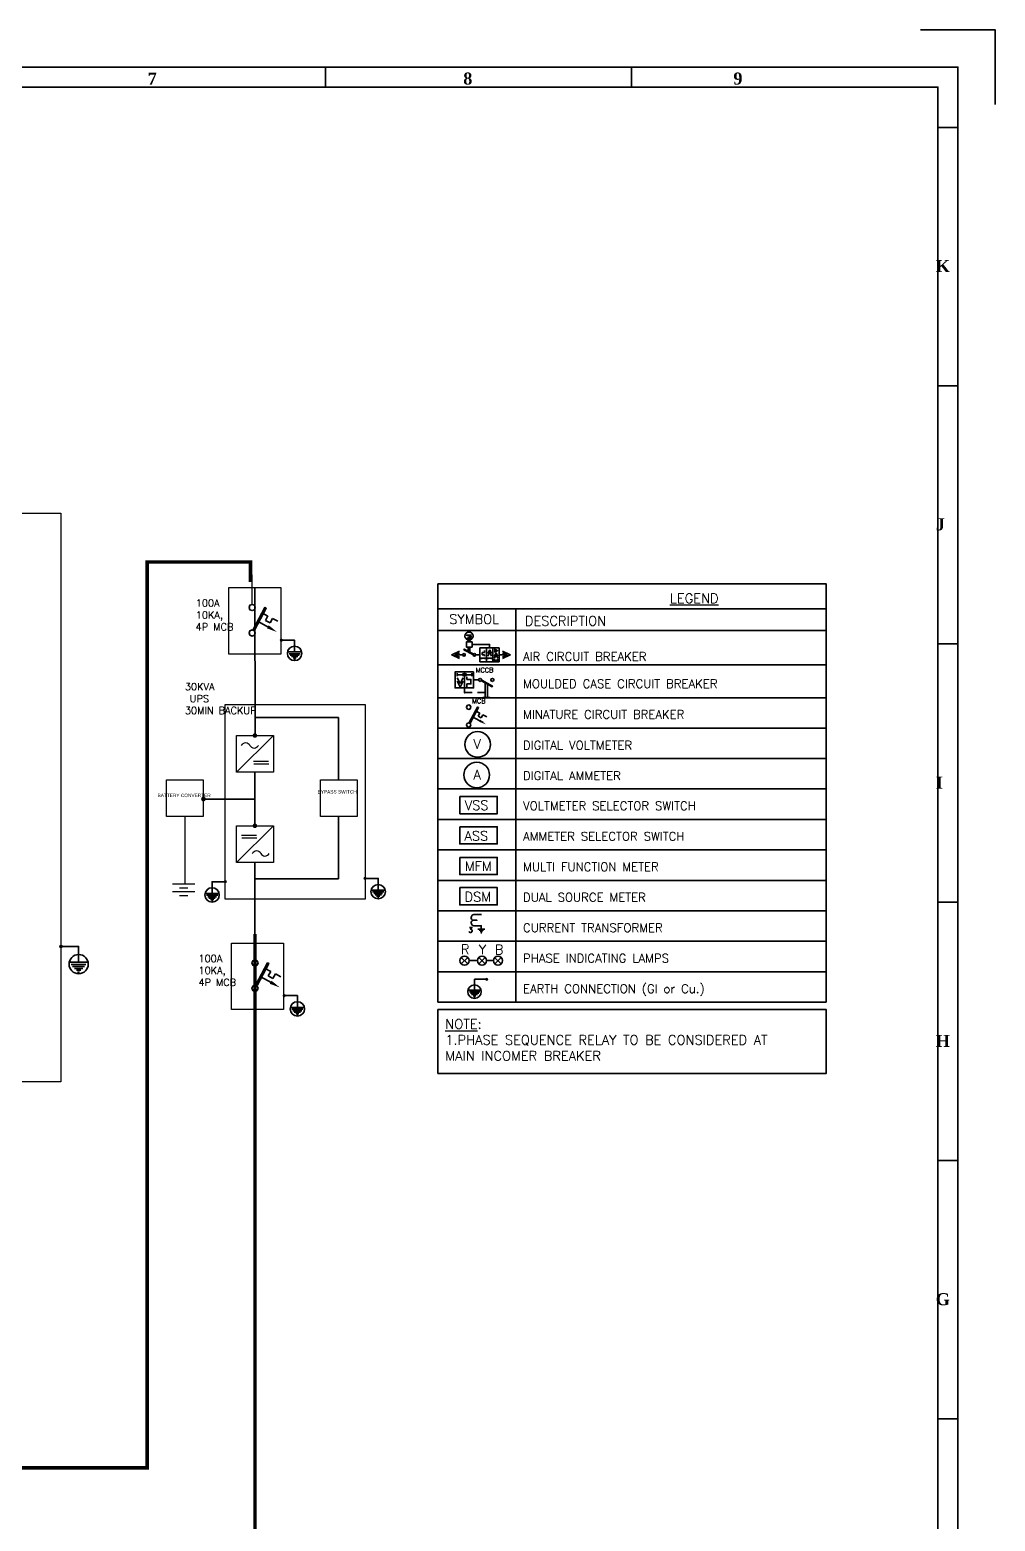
# Model space of a CAD drawing. Header units: millimetres. Extents: x -75054 to -34654, y 1338 to 43854.
# Drawn here: x -48239 to -34654, y 22865 to 43854 of the extents above; entities that cross this region are included whole.
import ezdxf
from ezdxf.lldxf.tags import DXFTag

# ---------------------------------------------------------------- set-up
doc = ezdxf.new("R2010")
doc.units = ezdxf.units.MM
doc.linetypes.add('ACAD_ISO02W100', pattern=[15, 12, -3])
doc.layers.add('TEXT', color=7, linetype='Continuous')
doc.layers.add('TITLE', color=7, linetype='Continuous')
doc.styles.get("Standard").update_dxf_attribs({"font": 'arial.ttf'})
doc.styles.add('Times-Roman', font='times.ttf')
tags = doc.linetypes.add('HIDDEN', pattern=[0.375, 0.25, -0.125]).pattern_tags.tags
tags[6:7] = [DXFTag(74, 4), DXFTag(75, 0), DXFTag(340, '0'), DXFTag(46, 1.0), DXFTag(50, 0.0), DXFTag(44, 0.0), DXFTag(45, 0.0)]
tags[4:5] = [DXFTag(74, 4), DXFTag(75, 0), DXFTag(340, '0'), DXFTag(46, 1.0), DXFTag(50, 0.0), DXFTag(44, 0.0), DXFTag(45, 0.0)]

# ---------------------------------------------------------------- blocks, each defined once
blk = doc.blocks.new('EARTH')
h = blk.add_hatch(color=3)
h.dxf.hatch_style = 2
h.paths.add_polyline_path([(-0.11, 0.11), (-0.16, 0), (0, 0)])
h = blk.add_hatch(color=3)
h.dxf.hatch_style = 2
h.paths.add_polyline_path([(-0.16, 0), (-0.11, -0.11), (0, 0)])
h = blk.add_hatch(color=3)
h.dxf.hatch_style = 2
h.paths.add_polyline_path([(0, 0.16), (-0.11, 0.11), (0, 0)])
h = blk.add_hatch(color=3)
h.dxf.hatch_style = 2
h.paths.add_polyline_path([(-0.11, -0.11), (0, -0.16), (0, 0)])
h = blk.add_hatch(color=3)
h.dxf.hatch_style = 2
h.paths.add_polyline_path([(0.11, 0.11), (0, 0.16), (0, 0)])
h = blk.add_hatch(color=3)
h.dxf.hatch_style = 2
h.paths.add_polyline_path([(0.16, 0), (0.11, 0.11), (0, 0)])
h = blk.add_hatch(color=3)
h.dxf.hatch_style = 2
h.paths.add_polyline_path([(0, -0.16), (0.11, -0.11), (0, 0)])
h = blk.add_hatch(color=3)
h.dxf.hatch_style = 2
h.paths.add_polyline_path([(0.11, -0.11), (0.16, 0), (0, 0)])
at = {"color": 3, "lineweight": 35}
for points in [[(0, 0), (-2.58, 0), (-2.58, -2.31)], [(-3.81, -2.31), (-1.35, -2.31)], [(-3.66, -2.65), (-1.49, -2.65)], [(-3.45, -2.94), (-1.7, -2.94)], [(-3.2, -3.22), (-1.96, -3.22)], [(-2.89, -3.49), (-2.27, -3.49)], [(-2.73, -3.77), (-2.42, -3.77)]]:
    blk.add_lwpolyline(points, dxfattribs=at)
for points in [[(-0.11, 0.11), (-0.16, 0), (0, 0)], [(-0.16, 0), (-0.11, -0.11), (0, 0)], [(0, 0.16), (-0.11, 0.11), (0, 0)], [(-0.11, -0.11), (0, -0.16), (0, 0)], [(0.11, 0.11), (0, 0.16), (0, 0)], [(0.16, 0), (0.11, 0.11), (0, 0)], [(0, -0.16), (0.11, -0.11), (0, 0)], [(0.11, -0.11), (0.16, 0), (0, 0)]]:
    blk.add_lwpolyline(points, close=True, dxfattribs=at)
blk.add_circle((-2.58, -2.59), 1.41, dxfattribs=at)
blk = doc.blocks.new('MCB')
h = blk.add_hatch(color=5)
h.dxf.hatch_style = 2
h.paths.add_polyline_path([(0.327519, -3.787175), (0.125871, -3.678484), (1.864995, -0.451908), (2.066642, -0.560599)])
h = blk.add_hatch(color=5)
h.dxf.hatch_style = 2
h.paths.add_polyline_path([(2.437518, -3.07654), (2.180872, -3.525626), (3.656506, -4.070985)])
at = {"color": 5, "lineweight": 35}
for points in [[(0.458187, -0.458188), (0.323991, -0.134196), (0, 0), (-0.323956, -0.134196), (-0.458188, -0.458188), (-0.323956, -0.782143), (0, -0.91634), (0.323991, -0.782143)], [(0.327519, -3.787175), (0.125871, -3.678484), (1.864995, -0.451908), (2.066642, -0.560599)], [(0.458187, -4.19354), (0.323991, -3.869584), (0, -3.735387), (-0.323956, -3.869584), (-0.458188, -4.19354), (-0.323956, -4.517531), (0, -4.651728), (0.323991, -4.517531)]]:
    blk.add_lwpolyline(points, close=True, dxfattribs=at)
for points in [[(2.316268, -1.713724), (1.429279, -1.235604)], [(2.318561, -1.708891), (1.964125, -2.366504)], [(3.000092, -2.06883), (2.642552, -2.732193)], [(3.784988, -2.491916), (3.000092, -2.06883)], [(3.011593, -3.677496), (0.763834, -2.465952)], [(2.642552, -2.732193), (1.964125, -2.366504)]]:
    blk.add_lwpolyline(points, dxfattribs=at)
blk = doc.blocks.new('LOGO2')
at = {"color": 153, "lineweight": 35}
for points in [[(-17.33, 510.31), (0, 510.31), (0, 492.98)], [(-155.5, 497.02), (-155.5, 501.65)], [(-84.4, 497.02), (-84.4, 501.65)], [(-13.29, 487.65), (-8.66, 487.65)], [(-13.29, 427.69), (-8.66, 427.69)], [(-13.29, 367.72), (-8.66, 367.72)], [(-13.29, 307.75), (-8.66, 307.75)], [(-13.29, 247.78), (-8.66, 247.78)], [(-13.29, 187.81), (-8.66, 187.81)]]:
    blk.add_lwpolyline(points, dxfattribs=at)
for points in [[(-657.85, 501.65), (-657.85, -182.45), (-8.66, -182.45), (-8.66, 501.65)], [(-653.23, 497.02), (-653.23, -177.82), (-13.29, -177.82), (-13.29, 497.02)]]:
    blk.add_lwpolyline(points, close=True, dxfattribs=at)
at = {"layer": 'TITLE', "color": 153, "char_height": 2.8008, "width": 8.5079, "attachment_point": 1}
for s, insert in [('{\\fTimes New Roman|b1|i0|c0|p18; 7}', (-197.81, 500.4)), ('{\\fTimes New Roman|b1|i0|c0|p18;8}', (-123.5, 500.4)), ('{\\fTimes New Roman|b1|i0|c0|p18;9}', (-60.78, 500.4)), ('{\\Fromans|c0; \\fTimes New Roman|b1|i0|c0|p18;K}', (-15.71, 456.87)), ('{\\Fromans|c0; \\fTimes New Roman|b1|i0|c0|p18;J}', (-15.71, 396.9)), ('{\\Fromans|c0; \\fTimes New Roman|b1|i0|c0|p18;I}', (-15.71, 336.93)), ('{\\Fromans|c0; \\fTimes New Roman|b1|i0|c0|p18;H}', (-15.71, 276.96)), ('{\\Fromans|c0; \\fTimes New Roman|b1|i0|c0|p18;G}', (-15.71, 216.99))]:
    blk.add_mtext(s, dxfattribs=dict(at, insert=insert))
blk = doc.blocks.new('CT')
at = {"color": 5, "lineweight": 35}
for points in [[(0.597429, -2.326499), (-0.079375, -2.326499), (-0.244263, -2.282966), (-0.390948, -2.195936), (-0.508176, -2.072041), (-0.586952, -1.920769), (-0.621312, -1.753729), (-0.608577, -1.583655), (-0.549769, -1.423564), (-0.449333, -1.285699), (-0.314995, -1.180642), (0.597429, -1.180642), (-0.314995, -1.180642), (-0.449368, -1.071245), (-0.549522, -0.929887), (-0.608153, -0.766869), (-0.620995, -0.594078), (-0.587093, -0.42418), (-0.508917, -0.269558), (-0.392183, -0.141535), (-0.245427, -0.049424), (-0.079375, 0), (1.573671, 0)], [(0.597429, -2.326499), (1.502763, -2.326499), (1.502763, -3.046695)], [(0.794068, -3.046695), (2.211458, -3.046695)], [(1.030323, -3.297661), (1.975203, -3.297661)], [(1.266543, -3.548592), (1.738983, -3.548592)], [(1.384653, -3.799558), (1.620873, -3.799558)]]:
    blk.add_lwpolyline(points, dxfattribs=at)
at = {"color": 0, "lineweight": 35}
blk.add_lwpolyline([(-1.006157, -2.685451), (-0.453602, -2.685451), (-0.75498, -3.0873), (-0.604308, -3.0873), (-0.503837, -3.137535), (-0.453602, -3.187771), (-0.403366, -3.338478), (-0.403366, -3.438949), (-0.453602, -3.589655), (-0.554073, -3.690126), (-0.704779, -3.740362), (-0.855451, -3.740362), (-1.006157, -3.690126), (-1.056393, -3.639891), (-1.106628, -3.53942)], dxfattribs=at)
blk = doc.blocks.new('MCCB')
h = blk.add_hatch(color=5)
h.dxf.hatch_style = 2
h.paths.add_polyline_path([(0.222815, -2.621421), (0.083256, -2.546174), (1.287039, -0.312773), (1.426633, -0.388021)])
at = {"color": 5, "lineweight": 35}
for points in [[(0.313267, -0.317112), (0.22038, -0.092851), (-0.00388, 0.000035), (-0.228141, -0.092851), (-0.321028, -0.317112), (-0.228141, -0.541373), (-0.00388, -0.634259), (0.22038, -0.541373)], [(0.313267, -2.902691), (0.22038, -2.67843), (-0.00388, -2.585544), (-0.228141, -2.67843), (-0.321028, -2.902691), (-0.228141, -3.126952), (-0.00388, -3.219838), (0.22038, -3.126952)], [(0.222815, -2.621421), (0.083256, -2.546174), (1.287039, -0.312773), (1.426633, -0.388021)], [(-1.676894, -4.248186), (1.669168, -4.248186), (1.669168, -8.136714), (-1.676894, -8.136714)], [(2.647809, -6.181443), (2.698609, -6.181443), (2.698609, -6.130643), (2.647809, -6.130643)]]:
    blk.add_lwpolyline(points, close=True, dxfattribs=at)
for points in [[(0.574322, -1.802201), (3.687304, -1.802201)], [(0.803205, -1.377562), (3.682118, -1.377562)], [(2.636203, -3.415171), (2.636203, -1.802201)], [(3.687304, -0.880604), (3.687304, -2.302263)], [(-1.680774, -6.19245), (1.665288, -6.19245)], [(-0.00388, -3.219838), (-0.00388, -4.248186)], [(1.447059, -6.19245), (2.636203, -6.19245)], [(2.636203, -6.19245), (2.636203, -4.579444)]]:
    blk.add_lwpolyline(points, dxfattribs=at)
at = {"color": 0, "lineweight": 35}
for points in [[(-1.408359, -4.647389), (-0.782144, -4.647389)], [(-1.408359, -5.899821), (-0.782144, -5.899821)], [(-1.095269, -5.899821), (-1.095269, -4.647389)], [(-0.636058, -5.646808), (-0.091087, -5.646808), (-0.091087, -4.811783), (0.831991, -4.811783), (0.831991, -5.646808), (1.473694, -5.646808)], [(-1.408359, -6.479505), (-0.782144, -6.479505)], [(-1.408359, -7.731937), (-0.782144, -7.731937)], [(-1.095269, -7.731937), (-1.095269, -6.479505)], [(0.786765, -7.105721), (-0.465667, -6.479505)], [(0.786765, -7.105721), (-0.465667, -7.731937)], [(1.541463, -7.105721), (0.289031, -6.479505)], [(1.541463, -7.105721), (0.289031, -7.731937)]]:
    blk.add_lwpolyline(points, dxfattribs=at)
blk = doc.blocks.new('ACB1')
h = blk.add_hatch(color=5)
h.dxf.hatch_style = 2
h.paths.add_polyline_path([(4.523069, 0.190924), (4.45971, 0.073378), (2.578593, 1.087297), (2.641952, 1.204842)])
at = {"color": 0, "lineweight": 35}
for points in [[(4.162848, 3.411397), (3.133513, 3.411397), (4.162848, 3.764316), (3.133513, 4.117235), (4.162848, 4.117235)], [(6.426235, 0.526204), (6.426235, 0.024448)], [(6.426235, 0.526204), (6.915502, 0.526204)], [(6.426235, 0.024448), (6.915502, 0.024448)], [(6.915502, 0.902194), (6.915502, 0.526204)], [(6.915502, 0.024448), (6.915502, -0.294851)], [(7.973906, 1.055194), (7.575091, 0.257564)], [(7.973906, 0.56067), (7.575091, -0.236996)], [(7.973906, 1.055194), (8.372757, 0.257564)], [(7.973906, 0.56067), (8.372757, -0.236996)], [(9.08304, 0.886496), (8.912013, 0.886496)], [(9.317037, 0.42859), (8.918186, -0.36904)], [(9.317037, 0.030833), (8.918186, -0.766797)], [(9.08304, 0.46482), (9.08304, 1.308171)], [(9.24821, 0.569701), (9.24821, 1.203325)], [(9.317037, 0.42859), (9.715852, -0.36904)], [(9.317037, 0.030833), (9.715852, -0.766797)], [(9.402515, 0.667632), (9.402515, 1.105359)], [(9.551352, 0.762142), (9.551352, 1.01085)], [(9.700189, 0.824336), (9.700189, 0.94869)], [(6.231995, -0.922125), (6.231995, -0.523275)], [(7.029626, -0.7227), (6.231995, -0.7227)], [(7.029626, -0.922125), (7.029626, -0.523275)], [(7.575091, -0.922125), (7.575091, -0.523275)], [(8.372757, -0.7227), (7.575091, -0.7227)], [(8.372757, -0.922125), (8.372757, -0.523275)], [(8.918186, -1.32154), (8.918186, -0.92269)], [(9.715852, -1.122115), (8.918186, -1.122115)], [(9.715852, -1.32154), (9.715852, -0.92269)]]:
    blk.add_lwpolyline(points, dxfattribs=at)
at = {"color": 5, "lineweight": 35}
for points in [[(1.654033, -0.758472), (0, 0), (1.654033, 0.758473)], [(1.654033, -0.448592), (0.675816, 0), (1.654033, 0.448557)], [(2.315104, 0), (0.675816, 0)], [(3.475425, 2.732194), (3.475425, 3.104586)], [(3.475425, 0.679768), (3.475425, 1.635655)], [(3.833071, 2.732194), (3.833071, 3.10896)], [(3.833071, 0.486975), (3.833071, 1.635655)], [(7.940569, 1.445402), (7.940569, 2.190045), (4.272385, 2.190045)], [(5.92589, 0), (5.027118, 0)], [(7.269021, -1.43891), (7.269021, 1.445402)], [(8.612116, -1.43891), (8.612116, 1.445402)], [(11.606212, 0.003246), (9.955212, 0.003246)], [(10.627995, -0.755226), (12.282028, 0.003246), (10.627995, 0.761718)], [(10.627995, -0.445311), (11.606212, 0.003246), (10.627995, 0.451803)]]:
    blk.add_lwpolyline(points, dxfattribs=at)
for points in [[(2.582227, 0.267124), (2.39335, 0.188878), (2.315104, 0), (2.39335, -0.188877), (2.582227, -0.267123), (2.77114, -0.188877), (2.84935, 0), (2.77114, 0.188878)], [(4.523069, 0.190924), (4.45971, 0.073378), (2.578593, 1.087297), (2.641952, 1.204842)], [(4.272385, 1.635655), (4.272385, 2.732194), (3.100916, 2.732194), (3.100916, 1.635655)], [(4.759995, 0.267124), (4.571118, 0.188878), (4.492871, 0), (4.571118, -0.188877), (4.759995, -0.267123), (4.948872, -0.188877), (5.027118, 0), (4.948872, 0.188878)], [(5.92589, -1.43891), (5.92589, 1.445402), (9.955212, 1.445402), (9.955212, -1.43891)]]:
    blk.add_lwpolyline(points, close=True, dxfattribs=at)
blk.add_circle((3.644053, 3.944197), 0.856368, dxfattribs=at)

msp = doc.modelspace()

# ---------------------------------------------------------------- linework, layer by layer
for p, q in [((-45110, 35768, 0), (-45110, 36184, 0)), ((-45071, 30766, 0), (-45071, 31182, 0))]:
    msp.add_line(p, q)
at = {"color": 5, "lineweight": 35}
for p, q in [((-45073, 36003, 0), (-45069, 33936, 0)), ((-45071, 33405, 0), (-45071, 32636, 0)), ((-45796, 33028, 0), (-45071, 33028, 0)), ((-45071, 32135, 0), (-45071, 30974, 0))]:
    msp.add_line(p, q, dxfattribs=at)
at = {"color": 3}
for p, q in [((-45330, 33405, 0), (-44812, 33922, 0)), ((-45330, 32135, 0), (-44812, 32652, 0)), ((-46229, 31833, 0), (-45915, 31833, 0)), ((-46229, 31725, 0), (-45915, 31725, 0)), ((-46134, 31780, 0), (-46013, 31780, 0)), ((-46134, 31672, 0), (-46013, 31672, 0))]:
    msp.add_line(p, q, dxfattribs=at)
at = {"color": 7}
for p, q in [((-45091, 33561, 0), (-44880, 33561, 0)), ((-45262, 32520, 0), (-45050, 32520, 0))]:
    msp.add_line(p, q, dxfattribs=at)
at = {"color": 7, "linetype": 'HIDDEN', "ltscale": 200}
for p, q in [((-45087, 33523, 0), (-44876, 33523, 0)), ((-45257, 32481, 0), (-45046, 32481, 0))]:
    msp.add_line(p, q, dxfattribs=at)
at = {"color": 5, "linetype": 'ACAD_ISO02W100', "ltscale": 0.2}
msp.add_lwpolyline([(-73075, 37034), (-47804, 37050), (-47804, 29048), (-73075, 29032)], close=True, dxfattribs=at)
at = {"color": 3, "const_width": 47.9}
for points in [[(-68138, 25145), (-68138, 23616), (-46587, 23616), (-46587, 36364), (-45133, 36364), (-45133, 36081)], [(-45071, 31130), (-45071, 21113), (-45922, 21111)]]:
    msp.add_lwpolyline(points, dxfattribs=at)
at = {"color": 6, "elevation": 0}
for points in [[(-45440, 36003), (-44705, 36003), (-44705, 35067), (-45440, 35067)], [(-45401, 31001), (-44667, 31001), (-44667, 30065), (-45401, 30065)]]:
    msp.add_lwpolyline(points, close=True, dxfattribs=at)
at = {"color": 0, "lineweight": 35}
for points in [[(-42495, 30168), (-42495, 36056), (-37032, 36056), (-37032, 30168)], [(-37032, 36056), (-42495, 36056)], [(-37032, 35705), (-42495, 35705)], [(-41400, 30168), (-41400, 35705)], [(-37032, 35401), (-42495, 35401)], [(-37032, 34918), (-42495, 34918)], [(-37032, 34454), (-42495, 34454)], [(-37032, 34025), (-42495, 34025)], [(-37032, 33599), (-42495, 33599)], [(-37032, 33170), (-42495, 33170)], [(-37032, 32741), (-42495, 32741)], [(-37032, 32312), (-42495, 32312)], [(-37032, 31884), (-42495, 31884)], [(-37032, 31455), (-42495, 31455)], [(-37032, 31026), (-42495, 31026)], [(-42169, 30799), (-42076, 30709)], [(-42167, 30707), (-42077, 30800)], [(-42058, 30754), (-41941, 30754)], [(-41922, 30799), (-41829, 30709)], [(-41921, 30707), (-41831, 30800)], [(-41811, 30754), (-41716, 30754)], [(-41698, 30799), (-41605, 30709)], [(-41696, 30707), (-41606, 30800)], [(-37032, 30597), (-42495, 30597)], [(-37032, 30168), (-42495, 30168)]]:
    msp.add_lwpolyline(points, dxfattribs=at)
at = {"color": 5, "linetype": 'ACAD_ISO02W100', "ltscale": 0.2, "elevation": 0}
msp.add_lwpolyline([(-45488, 34361), (-43522, 34361), (-43522, 31619), (-45488, 31619)], close=True, dxfattribs=at)
at = {"color": 5, "lineweight": 35, "elevation": 0}
for points in [[(-45075, 34177), (-43998, 34177), (-43895, 34175), (-43895, 33299)], [(-45071, 31906), (-43895, 31906), (-43895, 32781)]]:
    msp.add_lwpolyline(points, dxfattribs=at)
at = {"color": 6, "lineweight": 25, "elevation": 0}
for points in [[(-45330, 33405), (-45330, 33922), (-44812, 33922), (-44812, 33405)], [(-45330, 32135), (-45330, 32652), (-44812, 32652), (-44812, 32135)]]:
    msp.add_lwpolyline(points, close=True, dxfattribs=at)
at = {"color": 4, "lineweight": 25, "elevation": 0}
for points in [[(-45258, 33784, -0.643285), (-45141, 33784, 0.643285), (-45023, 33784, 0.643285)], [(-45107, 32264, -0.643285), (-44989, 32264, 0.643285), (-44871, 32264, 0.643285)]]:
    msp.add_lwpolyline(points, format="xyb", dxfattribs=at)
at = {"color": 6, "lineweight": 25, "const_width": 32.3, "elevation": 0}
for points in [[(-45087, 33922, 1), (-45055, 33922, 1)], [(-45812, 33028, 1), (-45779, 33028, 1)], [(-45087, 32652, 1), (-45055, 32652, 1)]]:
    msp.add_lwpolyline(points, format="xyb", close=True, dxfattribs=at)
at = {"color": 7, "lineweight": 25, "elevation": 0}
for points in [[(-46316, 32781), (-46316, 33299), (-45798, 33299), (-45798, 32781)], [(-44149, 32781), (-44149, 33299), (-43632, 33299), (-43632, 32781)]]:
    msp.add_lwpolyline(points, close=True, dxfattribs=at)
at = {"color": 5, "lineweight": 35}
for points in [[(-42188, 33064), (-41661, 33064), (-41661, 32822), (-42188, 32822)], [(-42188, 32639), (-41661, 32639), (-41661, 32397), (-42188, 32397)], [(-42188, 32206), (-41661, 32206), (-41661, 31964), (-42188, 31964)], [(-42188, 31782), (-41661, 31782), (-41661, 31539), (-42188, 31539)]]:
    msp.add_lwpolyline(points, close=True, dxfattribs=at)
at = {"color": 7, "lineweight": 25, "elevation": 0}
for points in [[(-46059, 32781), (-46059, 32620)], [(-46059, 32620), (-46059, 31833)]]:
    msp.add_lwpolyline(points, dxfattribs=at)
at = {"color": 0, "lineweight": 35}
msp.add_lwpolyline([(-42495, 30064), (-37032, 30064), (-37032, 29166), (-42495, 29166)], close=True, dxfattribs=at)
at = {"color": 5, "lineweight": 35}
for centre in [(-41937, 33797), (-41949, 33367)]:
    msp.add_circle(centre, 180, dxfattribs=at)
at = {"color": 0, "lineweight": 35}
for centre in [(-42122, 30754), (-41876, 30754), (-41651, 30754)]:
    msp.add_circle(centre, 64.7, dxfattribs=at)

# ---------------------------------------------------------------- block references
for name, p, xscale, yscale, zscale in [('LOGO2', (-34654, 12922), 60.61278119612726, 60.61278119612726, 60.61278119612726), ('MCB', (-45110, 35768, 0), 95.8045316476506, 95.8045316476506, 95.8045316476506), ('ACB1', (-42302, 35057), 67.06317215335542, 67.06317215335542, 67.06317215335542), ('MCB', (-42063, 34352), 67.06317215335542, 67.06317215335542, 67.06317215335542), ('EARTH', (-45488, 31865, 0), 71.85339873573795, 71.85339873573795, 71.85339873573795), ('CT', (-41986, 31402), 67.06317215335542, 67.06317215335542, 67.06317215335542), ('EARTH', (-47799, 30953), -95.8045316476506, 95.8045316476506, 95.8045316476506), ('MCB', (-45071, 30766, 0), 95.8045316476506, 95.8045316476506, 95.8045316476506), ('EARTH', (-41808, 30491), 67.06317215335542, 67.06317215335542, 67.06317215335542)]:
    msp.add_blockref(name, p, dxfattribs=dict(xscale=xscale, yscale=yscale, zscale=zscale))
at = {"color": 3, "xscale": -71.85339873573795, "yscale": 71.85339873573795, "zscale": 71.85339873573795}
for p in [(-44698, 35264, 0), (-43522, 31911, 0), (-44659, 30261, 0)]:
    msp.add_blockref('EARTH', p, dxfattribs=at)
at = {"xscale": 67.06317215335542, "yscale": 67.06317215335542, "zscale": 67.06317215335542, "rotation": 270}
msp.add_blockref('MCCB', (-41708, 34705), dxfattribs=at)

# ---------------------------------------------------------------- texts
at = {"color": 1, "char_height": 47.9, "width": 1999.23, "attachment_point": 2}
for s, insert in [('{\\C7;BATTERY CONVERTER}', (-46067, 33103, 0)), ('{\\C7;BYPASS SWITCH}', (-43914, 33154, 0))]:
    msp.add_mtext(s, dxfattribs=dict(at, insert=insert))
at = {"layer": 'TEXT', "attachment_point": 1, "style": 'Times-Roman'}
for s, insert, char_height, width in [('\\A1;\\pxql;{\\L\\Fromans.shx|c228;LEGEND}', (-39230, 35920), 134.13, 832.56), ('\\A1;{\\Fromans.shx;100A\\P10KA,\\P4P MCB}', (-45905, 35837, 0), 100.59, 1285.17), ('\\A1;\\pxql;{\\Fromans.shx|c228;SYMBOL}', (-42337, 35627), 134.13, 1494.23), ('\\A1;\\pxql;{\\Fromans.shx|c228;DESCRIPTION}', (-41272, 35602), 134.13, 1494.23), ('\\A1;\\pxql;{\\Fromans.shx|c228;AIR CIRCUIT BREAKER}', (-41298, 35094), 120.71, 2774.31), ('\\A1;\\pxql;{\\Fromans.shx|c228;MCCB\\P}', (-41965, 34877), 67.06, 488.98), ('\\A1;{\\Fromans.shx;30KVA\\P UPS\\P30MIN BACKUP}', (-46057, 34660, 0), 100.59, 1285.17), ('\\A1;\\pxql;{\\Fromans.shx|c228;MOULDED CASE CIRCUIT BREAKER\\P}', (-41298, 34711), 120.71, 3994.62), ('\\A1;\\pxql;{\\Fromans.shx|c228;MCB\\P}', (-42016, 34442), 67.06, 488.98), ('\\A1;\\pxql;{\\Fromans.shx|c228;MINATURE CIRCUIT BREAKER\\P}', (-41298, 34279), 120.71, 2774.31), ('\\A1;\\pxql;{\\Fromans.shx|c228;V}', (-41994, 33869), 134.13, 301.26), ('\\A1;\\pxql;{\\Fromans.shx|c228;DIGITAL VOLTMETER}', (-41298, 33846), 120.71, 2774.31), ('\\A1;\\pxql;{\\Fromans.shx|c228;A}', (-41996, 33439), 134.13, 301.26), ('\\A1;\\pxql;{\\Fromans.shx|c228;DIGITAL AMMETER}', (-41298, 33417), 120.71, 2774.31), ('\\A1;\\pxql;{\\Fromans.shx|c228;VSS}', (-42117, 33008), 134.13, 301.26), ('\\A1;\\pxql;{\\Fromans.shx|c228;VOLTMETER SELECTOR SWITCH}', (-41298, 32993), 120.71, 3740.02), ('\\A1;\\pxql;{\\Fromans.shx|c228;ASS}', (-42122, 32578), 134.13, 301.26), ('\\A1;\\pxql;{\\Fromans.shx|c228;AMMETER SELECTOR SWITCH}', (-41298, 32564), 120.71, 3740.02), ('\\A1;\\pxql;{\\Fromans.shx|c228;MFM}', (-42117, 32150), 134.13, 301.26), ('\\A1;\\pxql;{\\Fromans.shx|c228;MULTI FUNCTION METER}', (-41298, 32135), 120.71, 3740.02), ('\\A1;\\pxql;{\\Fromans.shx|c228;DSM}', (-42122, 31720), 134.13, 301.26), ('\\A1;\\pxql;{\\Fromans.shx|c228;DUAL SOURCE METER}', (-41298, 31706), 120.71, 3740.02), ('\\A1;\\pxql;{\\Fromans.shx|c228;CURRENT TRANSFORMER}', (-41298, 31277), 120.71, 2774.31), ('\\A1;\\pxql;{\\Fromans.shx|c228;\\C1;R}', (-42173, 30981), 134.13, 301.26), ('\\A1;\\pxql;{\\Fromans.shx|c228;\\C2;Y}', (-41921, 30978), 134.13, 301.26), ('\\A1;\\pxql;{\\Fromans.shx|c228;\\C5;B}', (-41696, 30976), 134.13, 301.26), ('\\A1;{\\Fromans.shx;100A\\P10KA,\\P4P MCB}', (-45866, 30834, 0), 100.59, 1285.17), ('\\A1;\\pxql;{\\Fromans.shx|c228;PHASE INDICATING LAMPS}', (-41298, 30848), 120.71, 2774.31), ('\\A1;\\pxql;{\\Fromans.shx|c228;EARTH CONNECTION (GI or Cu.)}', (-41298, 30419), 120.71, 3639.42), ('\\A1;\\pxql;{\\L\\Fromans.shx|c228;NOTE\\l:\\P\\C0;1.PHASE SEQUENCE RELAY TO BE CONSIDERED AT MAIN INCOMER BREAKER}', (-42392, 29929), 134.13, 5037.89)]:
    msp.add_mtext(s, dxfattribs=dict(at, insert=insert, char_height=char_height, width=width))

doc.saveas('drawing.dxf')
